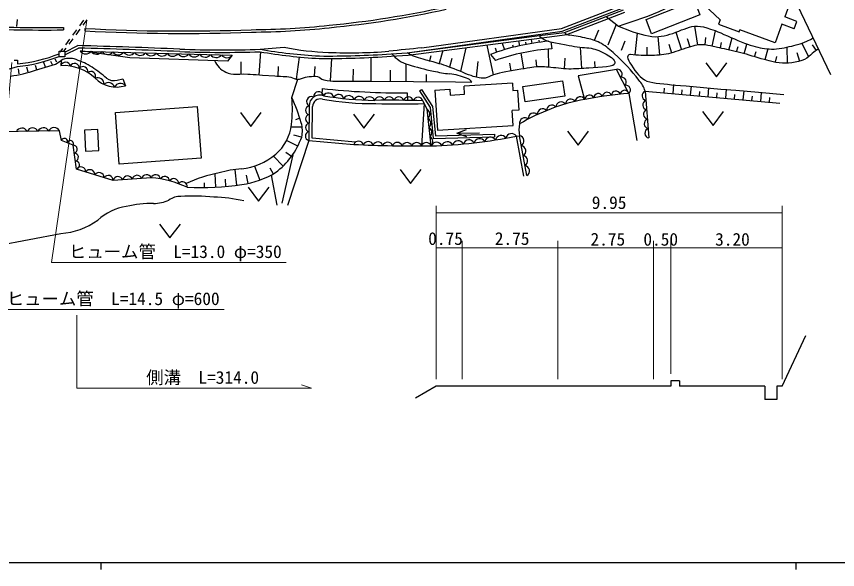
# Model space of a CAD drawing. Units: millimetres, scale not verified. Extents: x 40000 to 680000, y 20000 to 380000.
# Drawn here: x 155872 to 273984, y 204000 to 283562 of the extents above; entities that cross this region are included whole.
import ezdxf
from ezdxf.enums import TextEntityAlignment as Align

# ---------------------------------------------------------------- set-up
doc = ezdxf.new("R2010")
doc.units = ezdxf.units.MM
doc.header["$LTSCALE"] = 1000
for name, color, linetype, lineweight in [('M-BGD', 7, 'Continuous', 25), ('M-BMK-SRVR', 3, 'Continuous', 25), ('M-STR-HTXT', 7, 'Continuous', 13), ('M-TTL-BAND', 7, 'Continuous', 25)]:
    doc.layers.add(name, color=color, linetype=linetype, lineweight=lineweight)
doc.styles.add('ＭＳ ゴシック', font='')
doc.styles.get('ＭＳ ゴシック').set_extended_font_data('MS Gothic')

msp = doc.modelspace()

# ---------------------------------------------------------------- linework, layer by layer
at = {"layer": 'M-BGD'}
for p, q in [((254028, 285974), (257080, 283081)), ((234252, 281842), (242981, 285164)), ((234701, 281262), (240678, 283542)), ((240678, 283542), (243202, 284505)), ((240678, 283542), (242455, 282183)), ((241031, 283272), (243387, 284185)), ((268123, 282837), (266377, 283485)), ((155965, 283097), (155894, 282099)), ((165534, 283021), (164938, 282218)), ((166019, 283088), (165423, 282285)), ((235054, 280966), (241031, 283272)), ((242131, 282420), (240937, 279445)), ((257080, 283081), (256843, 282443)), ((256843, 282443), (259835, 281332)), ((267731, 281780), (265985, 282429)), ((267731, 281780), (268123, 282837)), ((162635, 281978), (162641, 281628)), ((164521, 281656), (163925, 280852)), ((165006, 281723), (164411, 280919)), ((165724, 281830), (165705, 281480)), ((214195, 279034), (234252, 281842)), ((231108, 280798), (234701, 281262)), ((239576, 281586), (238984, 280112)), ((245157, 281165), (244832, 278024)), ((250703, 281278), (251519, 278778)), ((253384, 282155), (253836, 279447)), ((256395, 281499), (255905, 279281)), ((259835, 281332), (259946, 281631)), ((163508, 280290), (162912, 279487)), ((163993, 280357), (163398, 279554)), ((212094, 278340), (231108, 280798)), ((212198, 278007), (231457, 280462)), ((228086, 280032), (228241, 279342)), ((229896, 280263), (229991, 279682)), ((231035, 280144), (231074, 279840)), ((231457, 280462), (235103, 280981)), ((243401, 280006), (242865, 278671)), ((248141, 280656), (248387, 278015)), ((252331, 280393), (252712, 279173)), ((254973, 280525), (254876, 279467)), ((258364, 278731), (258841, 280485)), ((162495, 278925), (162113, 278410)), ((162980, 278992), (162648, 278544)), ((162820, 278422), (164723, 279366)), ((162820, 278032), (164800, 279014)), ((190930, 278834), (194380, 279136)), ((220517, 279068), (219751, 275638)), ((223535, 279452), (224453, 275146)), ((224721, 279045), (224940, 278408)), ((225762, 279736), (226054, 278768)), ((227229, 279457), (227316, 279120)), ((229092, 279880), (229159, 279533)), ((232377, 278866), (232394, 276261)), ((232722, 279904), (232860, 278902)), ((236936, 279144), (237142, 276053)), ((246533, 279118), (246539, 277935)), ((249711, 279550), (250085, 278313)), ((257252, 279831), (257073, 279023)), ((259469, 278469), (259684, 279256)), ((260571, 278190), (260953, 279594)), ((263961, 278896), (263525, 277328)), ((266667, 279134), (266753, 276834)), ((269853, 277774), (268852, 279728)), ((270341, 279455), (270920, 278684)), ((165062, 278588), (186923, 277992)), ((190973, 278485), (190740, 275172)), ((196161, 274537), (196599, 277722)), ((206855, 277664), (206826, 274244)), ((209753, 278184), (212094, 278340)), ((209774, 277844), (212198, 278007)), ((215499, 277879), (215298, 277151)), ((217227, 278648), (216686, 276769)), ((224067, 278093), (224794, 277232)), ((228415, 278271), (228796, 276024)), ((262056, 277762), (262268, 278538)), ((265194, 277818), (265026, 276974)), ((268123, 278356), (268497, 277126)), ((155543, 277248), (156038, 277248)), ((156038, 277248), (156038, 276733)), ((158803, 275863), (158621, 276491)), ((158632, 275852), (161471, 276678)), ((160033, 276260), (159800, 276915)), ((160792, 277145), (161003, 276631)), ((161682, 276986), (161431, 277419)), ((161471, 276678), (162298, 277224)), ((162298, 277224), (162278, 276480)), ((188130, 277011), (188166, 275280)), ((201063, 274280), (201224, 277506)), ((211899, 276748), (211879, 274203)), ((218522, 277491), (218176, 276269)), ((222260, 277091), (222011, 274814)), ((226775, 276818), (226982, 275702)), ((230565, 277310), (230678, 276296)), ((234741, 277555), (234642, 276030)), ((238998, 277086), (239061, 276198)), ((156284, 275290), (156162, 276023)), ((157552, 275539), (157391, 276249)), ((193534, 276380), (193455, 274977)), ((198768, 274949), (198861, 276343)), ((204285, 275985), (204275, 274265)), ((209646, 275823), (209633, 274221)), ((243980, 272489), (242171, 275944)), ((170350, 274407), (171191, 274580)), ((171191, 274580), (171542, 273602)), ((195495, 271910), (196364, 274517)), ((214816, 275191), (214808, 274180)), ((199867, 273186), (199795, 272227)), ((213861, 272883), (214157, 273071)), ((216078, 272958), (218215, 273091)), ((218215, 273091), (218269, 272235)), ((227219, 273956), (220255, 273521)), ((220327, 272364), (220255, 273521)), ((227219, 273956), (227283, 272927)), ((227283, 272927), (227939, 272968)), ((227939, 272968), (228119, 270088)), ((247896, 273979), (247896, 273984)), ((249047, 272577), (249104, 273224)), ((250312, 272465), (250426, 273758)), ((251576, 272353), (251633, 272999)), ((252840, 272241), (252954, 273532)), ((255366, 272018), (255480, 273306)), ((257890, 271794), (258004, 273080)), ((260411, 271571), (260525, 272855)), ((212089, 272583), (212131, 271482)), ((218269, 272235), (220327, 272364)), ((243980, 272489), (245099, 265693)), ((246310, 272819), (246823, 266085)), ((246310, 272819), (265663, 271107)), ((254103, 272129), (254160, 272774)), ((256628, 271906), (256685, 272549)), ((259151, 271683), (259207, 272325)), ((261671, 271460), (261728, 272101)), ((262931, 271348), (263044, 272629)), ((264189, 271237), (264246, 271877)), ((265561, 272401), (265561, 272404)), ((197972, 270678), (197925, 265734)), ((198425, 266039), (198456, 270593)), ((214205, 264929), (214547, 271024)), ((228119, 270088), (227181, 270029)), ((196646, 268905), (195992, 268706)), ((162056, 267090), (146598, 266838)), ((162336, 265694), (162056, 267090)), ((196978, 267644), (195383, 267628)), ((219203, 266769), (220605, 267304)), ((196900, 266207), (195771, 266472)), ((204663, 265492), (198425, 266039)), ((219203, 266769), (222497, 266820)), ((219203, 266769), (220621, 266278)), ((224639, 266610), (224649, 266260)), ((227799, 266350), (228244, 266407)), ((228856, 260595), (227799, 266350)), ((229296, 260675), (228244, 266407)), ((164036, 265039), (162336, 265694)), ((164535, 261616), (164036, 265039)), ((196334, 264888), (194739, 265722)), ((197925, 265734), (194880, 256381)), ((197925, 265734), (204393, 265153)), ((192835, 263468), (194230, 262035)), ((195613, 263675), (194062, 256709)), ((194633, 264047), (195455, 263452)), ((169799, 259978), (164535, 261616)), ((187267, 261507), (187551, 259271)), ((190126, 262047), (190862, 260023)), ((192332, 261792), (192821, 260923)), ((175250, 260345), (169799, 259978)), ((184389, 260931), (184488, 258999)), ((185875, 260154), (185967, 259102)), ((188916, 260716), (189175, 259534)), ((192499, 260748), (193338, 256426)), ((182864, 259645), (182872, 258949)), ((151882, 250386), (162261, 252347)), ((266004, 230386), (269410, 237691)), ((216254, 230386), (213251, 228653)), ((250004, 230386), (216254, 230386)), ((250004, 231136), (250004, 230386)), ((251254, 231136), (250004, 231136)), ((251254, 231136), (251254, 230386)), ((263504, 230386), (251254, 230386)), ((263504, 230386), (263504, 228486)), ((265254, 230386), (265254, 228486)), ((266004, 230386), (265254, 230386)), ((265254, 228486), (263504, 228486))]:
    msp.add_line(p, q, dxfattribs=at)
for points in [[(212094, 278340), (234352, 281452), (243152, 284801), (250225, 288811), (259869, 294626)], [(261690, 287505), (267121, 285488), (266377, 283485)], [(265985, 282429), (264992, 279756), (259946, 281631)], [(242455, 282183), (243025, 281935), (243589, 281706), (244143, 281497), (244689, 281309), (245224, 281144), (245752, 280997), (246273, 280867), (246783, 280760), (247279, 280685), (247754, 280649), (248205, 280657), (248633, 280705), (249048, 280784), (249458, 280883), (249872, 280992), (250292, 281122), (250712, 281282), (251129, 281452), (251539, 281614), (251941, 281751), (252320, 281873), (252679, 281994), (253037, 282095), (253414, 282160), (253830, 282169), (254260, 282128), (254691, 282047), (255160, 281921), (255703, 281745), (256356, 281514), (256742, 281366), (257173, 281187), (257639, 280986), (258129, 280768), (258634, 280543), (259144, 280318), (259649, 280100), (260138, 279897), (260601, 279717), (261029, 279567), (261423, 279441), (261797, 279327), (262152, 279226), (262495, 279136), (262827, 279060), (263155, 278996), (263480, 278945), (263807, 278907), (264141, 278882), (264484, 278871), (264840, 278876), (265204, 278901), (265574, 278942), (265945, 278997), (266316, 279063), (266681, 279137), (267038, 279218), (267383, 279302), (267712, 279386), (268023, 279468), (268605, 279641), (269147, 279833), (269645, 280040), (270092, 280258), (270483, 280482)], [(231108, 280798), (231173, 280695), (231293, 280576), (231486, 280442), (231627, 280353), (231782, 280257), (231970, 280157), (232207, 280056), (232512, 279957), (232914, 279857), (233401, 279755), (233930, 279653), (234932, 279471), (235360, 279393), (235768, 279323), (236158, 279258), (236533, 279200), (236898, 279148), (237248, 279110), (237583, 279084), (237905, 279061), (238218, 279030), (238525, 278979), (238816, 278915), (239090, 278844), (239359, 278758), (239638, 278650), (239939, 278512), (240295, 278330), (240699, 278111), (241100, 277874), (241445, 277637), (241686, 277420), (241836, 277216), (241930, 277013), (241945, 276820), (241857, 276647), (241644, 276505), (241273, 276400), (240759, 276327), (240152, 276273), (239498, 276229), (238847, 276183), (238186, 276129), (237838, 276102), (237482, 276075), (237120, 276051), (236755, 276030), (236389, 276013), (236024, 276002), (235662, 275996), (235307, 275998), (234949, 276010), (234583, 276034), (234211, 276066), (233839, 276104), (233470, 276145), (233108, 276186), (232757, 276225), (232422, 276259), (232106, 276285), (231813, 276299), (231347, 276313), (231000, 276315), (230678, 276296), (230282, 276251), (229718, 276171), (229339, 276113), (228895, 276041), (228402, 275957), (227877, 275865), (227337, 275768), (226799, 275668), (226280, 275569), (225796, 275473), (225366, 275384), (225005, 275305), (224473, 275154), (224110, 275004), (223844, 274869), (223601, 274764), (223306, 274702), (222996, 274676), (222717, 274677), (222420, 274716), (222054, 274802), (221567, 274945), (221259, 275048), (220907, 275178), (220521, 275327), (220110, 275492), (219683, 275665), (219251, 275841), (218824, 276015), (218410, 276179), (218019, 276329), (217662, 276458), (217330, 276570), (217008, 276672), (216697, 276766), (216396, 276853), (216106, 276933), (215826, 277009), (215558, 277080), (215302, 277150), (215057, 277217), (214824, 277285), (214400, 277409), (214029, 277516), (213700, 277614), (213401, 277710), (213122, 277811), (212864, 277915), (212635, 278019), (212431, 278123), (212252, 278230), (212094, 278340)], [(271245, 278891), (271151, 278847), (271036, 278771), (270899, 278668), (270737, 278542), (270549, 278398), (270341, 278220), (270113, 278005), (269857, 277778), (269565, 277561), (269229, 277379), (268833, 277228), (268384, 277092), (267903, 276977), (267410, 276891), (266926, 276841), (266476, 276824), (266046, 276836), (265598, 276880), (265098, 276959), (264508, 277077), (264168, 277155), (263799, 277251), (263405, 277361), (262994, 277481), (262570, 277607), (262139, 277737), (261707, 277867), (261280, 277992), (260864, 278111), (260463, 278219), (260068, 278320), (259667, 278420), (259263, 278519), (258860, 278615), (258463, 278709), (258076, 278798), (257702, 278883), (257346, 278963), (257013, 279037), (256705, 279104), (255713, 279323), (255317, 279403), (254954, 279460), (254603, 279492), (254277, 279496), (253992, 279473), (253727, 279429), (253457, 279369), (253161, 279298), (252834, 279211), (252493, 279105), (252142, 278987), (251786, 278866), (251433, 278750), (251077, 278635), (250716, 278514), (250355, 278395), (249998, 278287), (249649, 278198), (249315, 278131), (248994, 278081), (248675, 278042), (248349, 278012), (248006, 277986), (247643, 277963), (247265, 277946), (246878, 277937), (246490, 277935), (246105, 277942), (245722, 277957), (245339, 277980), (244956, 278011), (244574, 278051), (244194, 278099)], [(186923, 277992), (186245, 277150), (172198, 277600), (165084, 278610)], [(244194, 278099), (244079, 278079), (243980, 278048), (243901, 278003), (243842, 277940), (243807, 277858), (243783, 277699), (243819, 277489), (243964, 277167), (244123, 276883), (244331, 276534), (244574, 276156), (244834, 275787), (245097, 275462), (245352, 275178), (245609, 274909), (245884, 274663), (246194, 274447), (246553, 274266), (246964, 274133), (247418, 274042), (247910, 273977), (248434, 273922), (248986, 273861), (249537, 273799), (250091, 273746), (250690, 273696), (251375, 273640), (252188, 273570), (257202, 273120), (259350, 272933), (262586, 272654), (266250, 272343)], [(184347, 277211), (184486, 276934), (184643, 276675), (184820, 276435), (185018, 276214), (185241, 276014), (185480, 275832), (185735, 275666), (186016, 275522), (186333, 275404), (186696, 275314), (187093, 275268), (187516, 275262), (187985, 275276), (188519, 275287), (189136, 275274), (189497, 275254), (189905, 275229), (190348, 275199), (190813, 275167), (191287, 275132), (193019, 275005), (193347, 274983), (193857, 274954), (194234, 274940), (194528, 274930), (194787, 274913), (195063, 274879), (195345, 274811), (195601, 274718), (195844, 274621), (196087, 274546), (196341, 274515), (196609, 274545), (196880, 274620), (197154, 274715), (197433, 274806), (197714, 274868), (198001, 274907), (198294, 274937), (198589, 274953), (198882, 274947), (199170, 274910), (199407, 274825), (199597, 274697), (199807, 274553), (200103, 274421), (200552, 274328), (200997, 274283), (201393, 274268), (201977, 274269), (202985, 274272), (204657, 274263), (206959, 274243), (219050, 274146), (221369, 274124)], [(255052, 276882), (256552, 274882), (258052, 276882)], [(242171, 275944), (236686, 275001), (237570, 271608)], [(213861, 272883), (215390, 270481), (215826, 266011), (224649, 266260)], [(214157, 273071), (215730, 270599), (216143, 266370), (224639, 266610)], [(216078, 272958), (216438, 267182), (227317, 267860), (227181, 270029)], [(215533, 264939), (214940, 270226), (214348, 271427)], [(188098, 269737), (189598, 267737), (191098, 269737)], [(204362, 269500), (205862, 267500), (207362, 269500)], [(254578, 269895), (256078, 267895), (257578, 269895)], [(235155, 267052), (236655, 265052), (238155, 267052)], [(211074, 261525), (212574, 259525), (214074, 261525)], [(189203, 258999), (190703, 256999), (192203, 258999)], [(176453, 253702), (177953, 251702), (179453, 253702)]]:
    msp.add_lwpolyline(points, dxfattribs=at)
for points in [[(246443, 283124), (253391, 285838), (254190, 283793), (247241, 281079)], [(162029, 278544), (162820, 278544), (162820, 277744), (162029, 277744)], [(228736, 273506), (234413, 274317), (234733, 272079), (229056, 271268)], [(170101, 269764), (181892, 270607), (182423, 263163), (170633, 262321)], [(165656, 267191), (165812, 264181), (167732, 264281), (167576, 267291)]]:
    msp.add_lwpolyline(points, close=True, dxfattribs=at)
for centre, radius, start, end in [((226516, 336109), 56232, 286.46598, 300.99411), ((186701, 426124), 144534, 275.61199, 282.35652), ((186701, 426124), 144884, 275.61239, 282.35536), ((159664, 468089), 186135, 266.52198, 270.9146), ((159664, 468089), 186485, 266.52198, 270.9146), ((179663, 548476), 267360, 267.00756, 272.14398), ((179663, 548476), 267010, 267.00756, 272.14504), ((188600, 399902), 118254, 270.51182, 275.93866), ((188600, 399902), 118604, 270.51423, 275.93817), ((235504, 281862), 1002, 216.76797, 265.23597), ((235010, 249118), 30973, 94.77789, 110.68991), ((232726, 258816), 22211, 76.41365, 83.03206), ((236269, 272472), 8108, 62.28489, 78.08383), ((137696, -711901), 991635, 87.58987, 88.43824), ((137696, -711901), 991285, 87.58984, 88.43321), ((185483, 436297), 157557, 267.78626, 271.9813), ((203538, 352285), 74526, 260.26003, 266.85529), ((202092, 317307), 38943, 258.57873, 268.05031), ((235554, 46088), 233924, 95.23887, 96.4062), ((234833, 249051), 29915, 93.78192, 109.60967), ((233791, 269920), 11564, 45.4675, 57.29099), ((153840, 298750), 22126, 275.70244, 291.72385), ((153770, 298723), 22476, 275.81006, 291.55952), ((165858, 279129), 963, 214.20126, 322.67262), ((167419, 279087), 963, 214.20126, 322.67262), ((168981, 279044), 963, 214.20126, 322.67262), ((170542, 279002), 963, 214.20126, 322.67262), ((172104, 278959), 963, 214.20126, 322.67262), ((173666, 278916), 963, 214.20126, 322.67262), ((175227, 278874), 963, 214.20126, 322.67262), ((176789, 278831), 963, 214.20126, 322.67262), ((178350, 278789), 963, 214.20126, 322.67262), ((179912, 278746), 963, 214.20126, 322.67262), ((185483, 436297), 157907, 267.78604, 271.96873), ((181473, 278703), 963, 214.20126, 322.67262), ((183035, 278661), 963, 214.20126, 322.67262), ((184596, 278618), 963, 214.20126, 322.67262), ((186158, 278575), 963, 214.20126, 322.67262), ((203670, 352263), 74876, 260.18582, 266.74474), ((200461, 405063), 127559, 269.53173, 274.18697), ((200755, 405074), 127209, 269.41181, 274.0561), ((203758, 350225), 71900, 267.61596, 274.54394), ((213573, 281251), 4805, 219.63263, 253.65609), ((225977, 259919), 24217, 36.69246, 48.88346), ((162651, 269899), 6591, 46.47723, 93.25016), ((162942, 276295), 689, 10.38179, 164.4253), ((163518, 274995), 2542, 68.07288, 118.69223), ((164232, 276103), 689, 358.68856, 152.73207), ((160861, 266854), 11101, 57.93077, 71.04149), ((222064, 307348), 32246, 252.22617, 258.87745), ((151678, 289471), 13817, 252.93216, 288.42689), ((152963, 291371), 16522, 277.18585, 290.06814), ((165456, 275654), 689, 346.99532, 141.03884), ((166565, 274967), 689, 335.30209, 129.3456), ((156264, 260393), 19022, 48.63784, 56.53019), ((220163, 293372), 18185, 256.26129, 263.75663), ((216955, 265154), 10215, 68.91413, 83.08663), ((242320, 275288), 672, 312.49808, 102.78421), ((167544, 273820), 929, 357.64449, 112.35508), ((170239, 277668), 4270, 224.44527, 287.77235), ((169111, 273107), 929, 18.75351, 133.46411), ((169867, 276121), 1781, 234.55992, 285.76052), ((220247, 273415), 1327, 32.297, 73.19242), ((242923, 274137), 672, 312.49808, 102.78421), ((242247, 271503), 4271, 17.95062, 42.51506), ((170829, 273007), 929, 39.86254, 154.57313), ((210968, 374021), 101444, 263.71744, 270.63311), ((243357, 272280), 658, 18.56327, 171.50352), ((243526, 272985), 672, 312.49808, 102.78421), ((176088, 270233), 19479, 353.5114, 4.93998), ((168375, 259796), 29703, 16.53024, 24.07013), ((198335, 271301), 721, 66.71391, 239.78021), ((199520, 270704), 1548, 70.11891, 180.95644), ((199577, 270573), 1122, 73.5059, 178.9659), ((199339, 272019), 721, 11.29515, 184.36144), ((200729, 271741), 801, 13.6135, 148.51705), ((207839, 316963), 45476, 260.13294, 269.45631), ((202205, 271534), 801, 15.47818, 150.38173), ((203686, 271375), 801, 17.34285, 152.2464), ((205171, 271264), 801, 19.20753, 154.11108), ((206660, 271201), 801, 21.0722, 155.97575), ((208104, 271266), 731, 18.84183, 162.25971), ((209490, 271273), 731, 18.30894, 161.72682), ((210876, 271267), 731, 17.77606, 161.19394), ((212262, 271248), 731, 17.24317, 160.66105), ((213647, 271217), 731, 16.71028, 160.12816), ((235603, 270900), 766, 34.23506, 175.12156), ((236994, 271226), 766, 31.28058, 172.16707), ((248017, 219362), 53280, 94.34573, 101.22239), ((238305, 271589), 658, 24.06459, 177.00485), ((239561, 271807), 658, 22.68926, 175.62952), ((240823, 271995), 658, 21.31393, 174.25419), ((242088, 272153), 658, 19.9386, 172.87885), ((246567, 272161), 706, 111.32283, 257.38572), ((198098, 270059), 632, 101.50979, 257.40578), ((207109, 313421), 42391, 260.20221, 270.58959), ((209536, 122243), 149262, 88.15278, 90.81722), ((211177, 376227), 105257, 268.02305, 271.8347), ((242626, 244087), 27983, 100.24658, 120.92797), ((232879, 270034), 766, 40.14403, 181.03053), ((234230, 270502), 766, 37.18954, 178.07604), ((246669, 270814), 706, 111.32283, 257.38572), ((198086, 268823), 632, 101.50979, 257.40578), ((214431, 269500), 887, 317.83436, 54.95731), ((230260, 268893), 766, 46.053, 186.9395), ((231555, 269498), 766, 43.09851, 183.98501), ((246772, 269468), 706, 111.32283, 257.38572), ((193091, 267132), 3920, 346.51247, 16.52042), ((198074, 267587), 632, 101.50979, 257.40578), ((214579, 268178), 887, 317.83436, 54.95731), ((228998, 268223), 766, 49.00748, 189.89398), ((246874, 268121), 706, 111.32283, 257.38572), ((156651, 266654), 848, 25.14243, 156.73041), ((158197, 266680), 848, 25.14243, 156.73041), ((159743, 266705), 848, 25.14243, 156.73041), ((161288, 266730), 848, 25.14243, 156.73041), ((188792, 268795), 6694, 310.79254, 353.45108), ((198063, 266351), 632, 101.50979, 257.40578), ((214727, 266856), 887, 317.83436, 54.95731), ((231784, 267249), 3639, 166.61797, 193.38203), ((246977, 266774), 706, 111.32283, 257.38572), ((162777, 265570), 457, 333.5882, 164.26634), ((186652, 269825), 10868, 306.75635, 340.61453), ((214875, 265534), 887, 317.83436, 54.95731), ((213185, 339348), 74446, 271.80711, 281.32084), ((220964, 264958), 850, 30.56873, 161.37), ((222506, 265135), 850, 31.75795, 162.55921), ((224044, 265345), 850, 32.94716, 163.74843), ((225578, 265586), 850, 34.13638, 164.93765), ((227106, 265859), 850, 35.3256, 166.12686), ((228099, 265640), 781, 301.47563, 79.33979), ((163627, 265243), 457, 333.5882, 164.26634), ((164038, 264457), 582, 286.43271, 90.15626), ((205078, 264885), 736, 16.16449, 158.5784), ((213485, 448010), 183083, 267.15349, 270.64078), ((206472, 264826), 736, 16.6004, 159.01432), ((207866, 264778), 736, 17.03631, 159.45023), ((209260, 264740), 736, 17.47222, 159.88614), ((210654, 264714), 736, 17.90814, 160.32205), ((212049, 264697), 736, 18.34405, 160.75796), ((213444, 264692), 736, 18.77996, 161.19387), ((214838, 264697), 736, 19.21587, 161.62979), ((216320, 264618), 850, 27.00108, 157.80235), ((217870, 264699), 850, 28.1903, 158.99156), ((219418, 264812), 850, 29.37951, 160.18078), ((228362, 264207), 781, 301.47563, 79.33979), ((164204, 263316), 582, 286.43271, 90.15626), ((187064, 271178), 9630, 277.08651, 309.31067), ((228626, 262774), 781, 301.47563, 79.33979), ((164371, 262175), 582, 286.43271, 90.15626), ((165126, 261197), 725, 0.78771, 144.6493), ((166442, 260787), 725, 0.78771, 144.6493), ((167758, 260378), 725, 0.78771, 144.6493), ((189533, 239265), 22268, 101.6408, 114.51745), ((189137, 246686), 14962, 93.39034, 105.89494), ((186360, 272407), 13177, 278.53474, 301.04558), ((228889, 261341), 781, 301.47563, 79.33979), ((169074, 259968), 725, 0.78771, 144.6493), ((170495, 259808), 716, 21.42499, 166.26844), ((171858, 259900), 716, 21.42499, 166.26844), ((173220, 259992), 716, 21.42499, 166.26844), ((174583, 260083), 716, 21.42499, 166.26844), ((174125, 245347), 15040, 65.13924, 85.71233), ((175898, 260081), 700, 8.42686, 157.85452), ((177212, 259863), 700, 3.28359, 152.71125), ((178500, 259528), 700, 358.14032, 147.56798), ((179754, 259079), 700, 352.99704, 142.42471), ((182407, 299787), 40840, 267.25192, 278.31859), ((179507, 254650), 3027, 89.70703, 124.16872), ((181186, 221811), 35905, 85.08289, 92.65573), ((183420, 233687), 23911, 77.56714, 87.97847), ((175630, 238863), 17800, 90.07352, 102.8314), ((175613, 261806), 5143, 269.93872, 295.24794), ((172873, 248481), 7830, 98.78348, 132.49853), ((161501, 262849), 10529, 274.13724, 305.28205)]:
    msp.add_arc(centre, radius, start, end, dxfattribs=at)
at = {"layer": 'M-BMK-SRVR'}
msp.add_line((273024, 275175), (259974, 302432), dxfattribs=at)
at = {"layer": 'M-STR-HTXT'}
for p, q in [((216254, 231386), (216254, 256312)), ((266004, 231386), (266004, 256312)), ((216254, 255312), (266004, 255312)), ((216254, 231386), (216254, 251267)), ((220004, 231386), (220004, 251267)), ((233754, 231386), (233754, 251267)), ((247504, 231386), (247504, 251267)), ((250004, 232136), (250004, 251267)), ((266004, 231386), (266004, 251267)), ((216254, 250267), (220004, 250267)), ((220004, 250267), (233754, 250267)), ((233754, 250267), (247504, 250267)), ((247504, 250267), (250004, 250267)), ((250004, 250267), (266004, 250267)), ((198294, 230072), (196885, 230585))]:
    msp.add_line(p, q, dxfattribs=at)
for points in [[(165983, 283039), (160921, 248163), (194671, 248163)], [(155204, 276957), (151988, 241393), (185738, 241393)], [(164544, 240600), (164544, 230072), (198294, 230072)]]:
    msp.add_lwpolyline(points, dxfattribs=at)
at = {"layer": 'M-TTL-BAND'}
for p, q in [((40000, 205000), (579000, 205000)), ((168000, 205000), (168000, 204000)), ((268000, 205000), (268000, 204000))]:
    msp.add_line(p, q, dxfattribs=at)

# ---------------------------------------------------------------- texts
at = {"layer": 'M-STR-HTXT', "style": 'ＭＳ ゴシック'}
msp.add_text('9.95', height=1833, dxfattribs=at).set_placement((241124, 255320), align=Align.BOTTOM_CENTER)
for s, p in [('0.75', (217595, 251609)), ('2.75', (227175, 251609)), ('2.75', (240945, 251517)), ('0.50', (248545, 251504)), ('3.20', (258862, 251504))]:
    msp.add_text(s, height=1833, dxfattribs=at).set_placement(p, align=Align.MIDDLE_CENTER)
for s, p in [('\u3000ヒューム管\u3000L=13.0 φ=350', (160921, 248263)), ('\u3000ヒューム管\u3000L=14.5 φ=600', (151988, 241493)), ('\u3000\u3000\u3000\u3000側溝\u3000L=314.0\u3000\u3000\u3000', (164544, 230172))]:
    msp.add_text(s, height=1833, dxfattribs=at).set_placement(p, align=Align.BOTTOM_LEFT)

doc.saveas('drawing.dxf')
